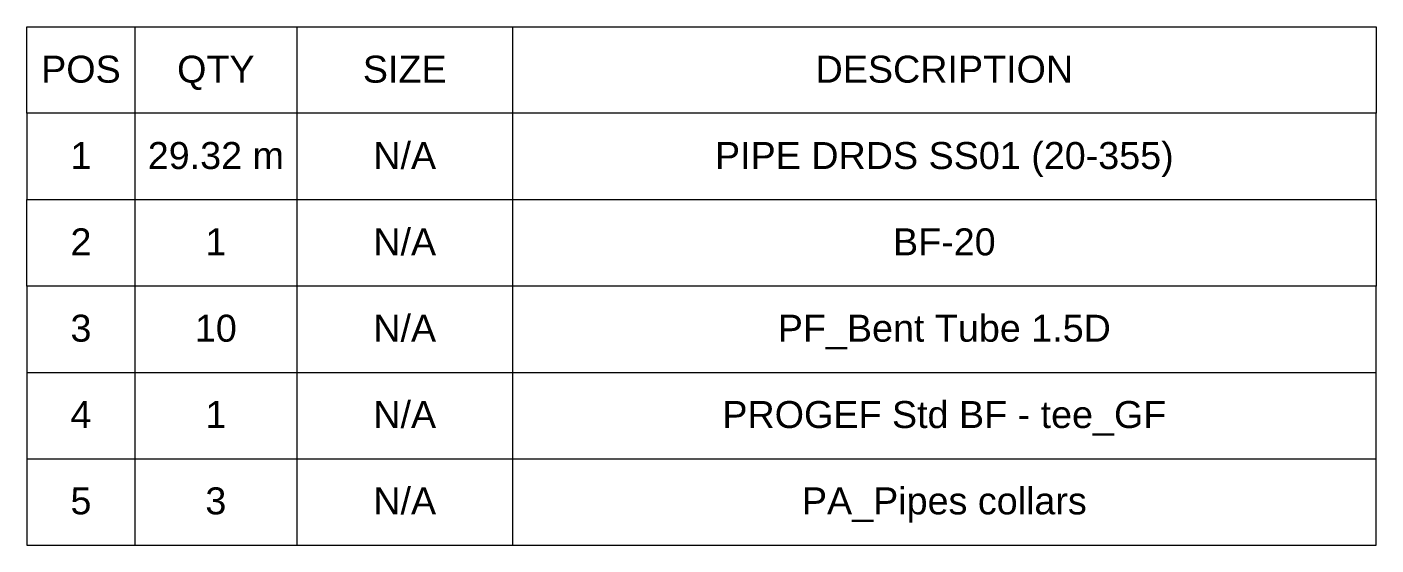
# Model space of a CAD drawing. Header units: millimetres. Extents: x -5 to 475, y -1700 to 400.
# Drawn here: x 350 to 475, y 352 to 400 of the extents above; entities that cross this region are included whole.
import ezdxf

# ---------------------------------------------------------------- set-up
doc = ezdxf.new("R2010")
doc.units = ezdxf.units.MM
doc.layers.add('ISO_TEXT', color=7, linetype='Continuous', lineweight=13)
doc.layers.add('Line_3-DRDS-SS01-W60001_Page_0 _2_', color=8, linetype='Continuous', lineweight=13)
doc.styles.add('Arial_1', font='arial.ttf', dxfattribs={"height": 2.5})

# ---------------------------------------------------------------- blocks, each defined once
blk = doc.blocks.new('Line_3-DRDS-SS01-W60001_Page_0 _2_-9748089-Drafting_3-DRDS-SS01-W60001_0')
at = {"layer": 'ISO_TEXT', "flags": 128}
for points in [[(475, 384), (475, 392), (350, 392), (350, 400), (475, 400), (475, 392)], [(360, 400), (360, 392), (360, 384), (360, 376), (360, 368), (360, 360), (360, 352)], [(375, 400), (375, 392), (375, 384), (375, 376), (375, 368), (375, 360), (375, 352)], [(395, 400), (395, 392), (395, 384), (395, 376), (395, 368), (395, 360), (395, 352)], [(350, 392), (350, 384), (475, 384), (475, 376)], [(350, 360), (350, 352), (475, 352), (475, 360), (475, 368), (475, 376), (350, 376), (350, 384)], [(350, 376), (350, 368), (475, 368)], [(350, 368), (350, 360), (475, 360)]]:
    blk.add_lwpolyline(points, dxfattribs=at)
at = {"lineweight": 13, "char_height": 2.5, "attachment_point": 2, "line_spacing_factor": 0.941778, "style": 'Arial_1'}
for s, insert, width in [('POS', (355, 397.34), 8.815), ('QTY', (367.5, 397.34), 8.5089), ('SIZE', (385, 397.34), 9.2741), ('DESCRIPTION', (435, 397.34), 28.465), ('1', (355, 389.34), 2.3262), ('29.32 m', (367.5, 389.34), 15.0895), ('N/A', (385, 389.34), 6.9479), ('PIPE DRDS SS01 (20-355)', (435, 389.34), 50.7779), ('2', (355, 381.34), 2.3262), ('1', (367.5, 381.34), 2.3262), ('N/A', (385, 381.34), 6.9479), ('BF-20', (435, 381.34), 11.3554), ('3', (355, 373.34), 2.3262), ('10', (367.5, 373.34), 4.6523), ('N/A', (385, 373.34), 6.9479), ('PF_Bent Tube 1.5D', (435, 373.34), 36.9127), ('4', (355, 365.34), 2.3262), ('1', (367.5, 365.34), 2.3262), ('N/A', (385, 365.34), 6.9479), ('PROGEF Std BF - tee_GF', (435, 365.34), 49.1557), ('5', (355, 357.34), 2.3262), ('3', (367.5, 357.34), 2.3262), ('N/A', (385, 357.34), 6.9479), ('PA_Pipes collars', (435, 357.34), 31.5258)]:
    blk.add_mtext(s, dxfattribs=dict(at, insert=insert, width=width))

msp = doc.modelspace()

# ---------------------------------------------------------------- block references
at = {"layer": 'Line_3-DRDS-SS01-W60001_Page_0 _2_', "color": 7}
msp.add_blockref('Line_3-DRDS-SS01-W60001_Page_0 _2_-9748089-Drafting_3-DRDS-SS01-W60001_0', (0, 0), dxfattribs=at)

doc.saveas('drawing.dxf')
